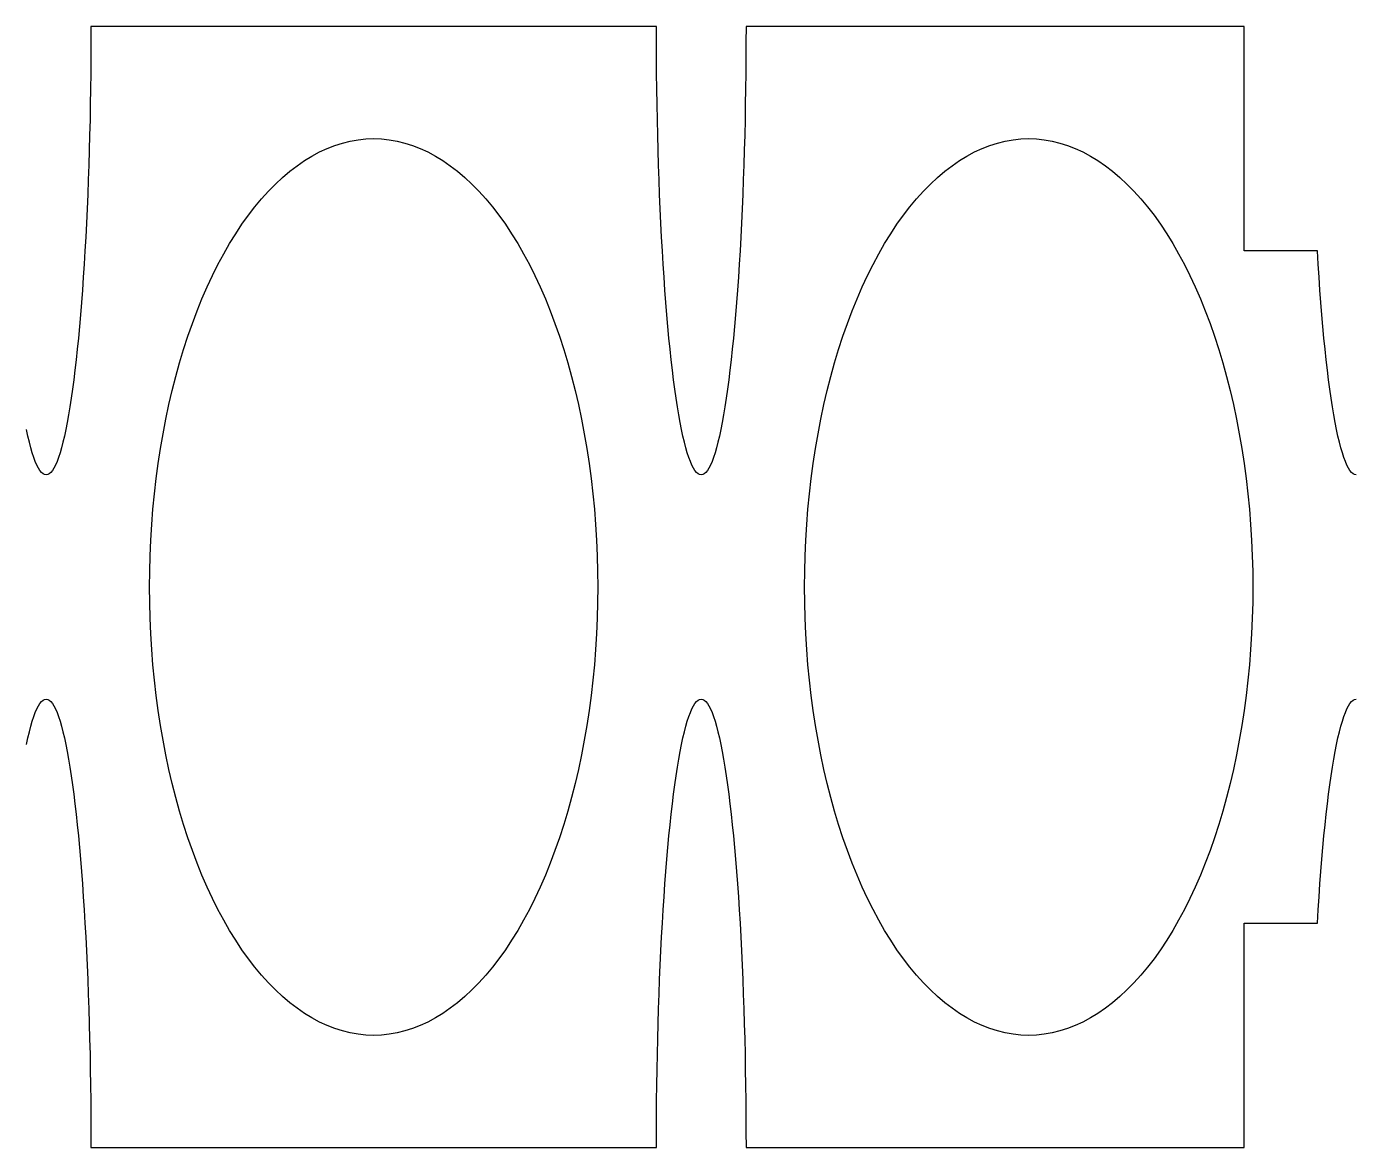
# Model space of a CAD drawing. Header units: metres. Extents: x -317 to 317, y -178 to -110.
# Drawn here: x -38.56 to -0.02, y -142.5 to -110 of the extents above; entities that cross this region are included whole.
import ezdxf

# ---------------------------------------------------------------- set-up
doc = ezdxf.new("R2010")
doc.units = ezdxf.units.M

msp = doc.modelspace()

# ---------------------------------------------------------------- linework, layer by layer
for p, q in [((-36.6941, -110), (-36.6949, -110.454)), ((-20.297, -110), (-36.6941, -110)), ((-20.2962, -110.454), (-20.297, -110)), ((-17.697, -110), (-17.6978, -110.454)), ((-3.25, -110), (-17.697, -110)), ((-3.25, -116.5), (-3.25, -110)), ((-36.6949, -110.454), (-36.6972, -110.907)), ((-20.2939, -110.907), (-20.2962, -110.454)), ((-17.6978, -110.454), (-17.7002, -110.907)), ((-36.6972, -110.907), (-36.7012, -111.359)), ((-20.2899, -111.359), (-20.2939, -110.907)), ((-17.7002, -110.907), (-17.7042, -111.359)), ((-36.7012, -111.359), (-36.7067, -111.809)), ((-20.2844, -111.809), (-20.2899, -111.359)), ((-17.7042, -111.359), (-17.7097, -111.809)), ((-36.7067, -111.809), (-36.7138, -112.257)), ((-20.2773, -112.257), (-20.2844, -111.809)), ((-17.7097, -111.809), (-17.7168, -112.257)), ((-36.7138, -112.257), (-36.7225, -112.703)), ((-20.2686, -112.703), (-20.2773, -112.257)), ((-17.7168, -112.257), (-17.7254, -112.703)), ((-36.7225, -112.703), (-36.7327, -113.145)), ((-20.2584, -113.145), (-20.2686, -112.703)), ((-17.7254, -112.703), (-17.7356, -113.145)), ((-36.7327, -113.145), (-36.7444, -113.583)), ((-29.175, -113.321), (-28.949, -113.282)), ((-28.949, -113.282), (-28.7224, -113.258)), ((-28.7224, -113.258), (-28.4955, -113.25)), ((-28.4955, -113.25), (-28.2687, -113.258)), ((-28.2687, -113.258), (-28.0421, -113.282)), ((-28.0421, -113.282), (-27.8161, -113.321)), ((-20.2467, -113.583), (-20.2584, -113.145)), ((-17.7356, -113.145), (-17.7474, -113.583)), ((-10.178, -113.321), (-9.9519, -113.282)), ((-9.9519, -113.282), (-9.7254, -113.258)), ((-9.7254, -113.258), (-9.4985, -113.25)), ((-9.4985, -113.25), (-9.2717, -113.258)), ((-9.2717, -113.258), (-9.0451, -113.282)), ((-9.0451, -113.282), (-8.8191, -113.321)), ((-36.7444, -113.583), (-36.7577, -114.017)), ((-30.2872, -113.754), (-30.068, -113.636)), ((-30.068, -113.636), (-29.847, -113.534)), ((-29.847, -113.534), (-29.6243, -113.447)), ((-29.6243, -113.447), (-29.4002, -113.377)), ((-29.4002, -113.377), (-29.175, -113.321)), ((-27.8161, -113.321), (-27.5909, -113.377)), ((-27.5909, -113.377), (-27.3668, -113.447)), ((-27.3668, -113.447), (-27.1441, -113.534)), ((-27.1441, -113.534), (-26.9231, -113.636)), ((-26.9231, -113.636), (-26.7039, -113.754)), ((-20.2334, -114.017), (-20.2467, -113.583)), ((-17.7474, -113.583), (-17.7607, -114.017)), ((-11.2902, -113.754), (-11.071, -113.636)), ((-11.071, -113.636), (-10.8499, -113.534)), ((-10.8499, -113.534), (-10.6272, -113.447)), ((-10.6272, -113.447), (-10.4031, -113.377)), ((-10.4031, -113.377), (-10.178, -113.321)), ((-8.8191, -113.321), (-8.5939, -113.377)), ((-8.5939, -113.377), (-8.3698, -113.447)), ((-8.3698, -113.447), (-8.1471, -113.534)), ((-8.1471, -113.534), (-7.926, -113.636)), ((-7.926, -113.636), (-7.7069, -113.754)), ((-36.7577, -114.017), (-36.7725, -114.446)), ((-30.9305, -114.197), (-30.7187, -114.034)), ((-30.7187, -114.034), (-30.5042, -113.886)), ((-30.5042, -113.886), (-30.2872, -113.754)), ((-26.7039, -113.754), (-26.4869, -113.886)), ((-26.4869, -113.886), (-26.2724, -114.034)), ((-26.2724, -114.034), (-26.0606, -114.197)), ((-20.2186, -114.446), (-20.2334, -114.017)), ((-17.7607, -114.017), (-17.7754, -114.446)), ((-11.9335, -114.197), (-11.7216, -114.034)), ((-11.7216, -114.034), (-11.5071, -113.886)), ((-11.5071, -113.886), (-11.2902, -113.754)), ((-7.7069, -113.754), (-7.4899, -113.886)), ((-7.4899, -113.886), (-7.2754, -114.034)), ((-7.2754, -114.034), (-7.0636, -114.197)), ((-36.7725, -114.446), (-36.7887, -114.87)), ((-31.345, -114.566), (-31.1393, -114.374)), ((-31.1393, -114.374), (-30.9305, -114.197)), ((-26.0606, -114.197), (-25.8518, -114.374)), ((-25.8518, -114.374), (-25.6461, -114.566)), ((-20.2024, -114.87), (-20.2186, -114.446)), ((-17.7754, -114.446), (-17.7917, -114.87)), ((-12.3479, -114.566), (-12.1423, -114.374)), ((-12.1423, -114.374), (-11.9335, -114.197)), ((-7.0636, -114.197), (-6.8547, -114.374)), ((-6.8547, -114.374), (-6.6491, -114.566)), ((-31.7455, -114.992), (-31.5471, -114.772)), ((-31.5471, -114.772), (-31.345, -114.566)), ((-25.6461, -114.566), (-25.444, -114.772)), ((-25.444, -114.772), (-25.2455, -114.992)), ((-12.7485, -114.992), (-12.5501, -114.772)), ((-12.5501, -114.772), (-12.3479, -114.566)), ((-6.6491, -114.566), (-6.447, -114.772)), ((-6.447, -114.772), (-6.2485, -114.992)), ((-36.7887, -114.87), (-36.8065, -115.288)), ((-32.1303, -115.473), (-31.94, -115.225)), ((-31.94, -115.225), (-31.7455, -114.992)), ((-25.2455, -114.992), (-25.0511, -115.225)), ((-25.0511, -115.225), (-24.8608, -115.473)), ((-20.1846, -115.288), (-20.2024, -114.87)), ((-17.7917, -114.87), (-17.8094, -115.288)), ((-13.1333, -115.473), (-12.943, -115.225)), ((-12.943, -115.225), (-12.7485, -114.992)), ((-6.2485, -114.992), (-6.054, -115.225)), ((-6.054, -115.225), (-5.8638, -115.473)), ((-36.8065, -115.288), (-36.8256, -115.699)), ((-32.3162, -115.733), (-32.1303, -115.473)), ((-24.8608, -115.473), (-24.6749, -115.733)), ((-20.1655, -115.699), (-20.1846, -115.288)), ((-17.8094, -115.288), (-17.8286, -115.699)), ((-13.3191, -115.733), (-13.1333, -115.473)), ((-5.8638, -115.473), (-5.6779, -115.733)), ((-36.8256, -115.699), (-36.8462, -116.103)), ((-32.4973, -116.006), (-32.3162, -115.733)), ((-24.6749, -115.733), (-24.4937, -116.006)), ((-20.1449, -116.103), (-20.1655, -115.699)), ((-17.8286, -115.699), (-17.8492, -116.103)), ((-13.5003, -116.006), (-13.3191, -115.733)), ((-5.6779, -115.733), (-5.4967, -116.006)), ((-36.8462, -116.103), (-36.8682, -116.5)), ((-32.8449, -116.589), (-32.6737, -116.291)), ((-32.6737, -116.291), (-32.4973, -116.006)), ((-24.4937, -116.006), (-24.3174, -116.291)), ((-24.3174, -116.291), (-24.1462, -116.589)), ((-20.1229, -116.5), (-20.1449, -116.103)), ((-17.8492, -116.103), (-17.8712, -116.5)), ((-13.8479, -116.589), (-13.6766, -116.291)), ((-13.6766, -116.291), (-13.5003, -116.006)), ((-5.4967, -116.006), (-5.3204, -116.291)), ((-5.3204, -116.291), (-5.1492, -116.589)), ((-36.8682, -116.5), (-36.8916, -116.889)), ((-33.0108, -116.899), (-32.8449, -116.589)), ((-24.1462, -116.589), (-23.9803, -116.899)), ((-20.0995, -116.889), (-20.1229, -116.5)), ((-17.8712, -116.5), (-17.8946, -116.889)), ((-14.0138, -116.899), (-13.8479, -116.589)), ((-5.1492, -116.589), (-4.9832, -116.899)), ((-1.1258, -116.5), (-3.25, -116.5)), ((-1.1025, -116.889), (-1.1258, -116.5)), ((-1.1258, -116.5), (-1.1258, -116.5)), ((-36.8916, -116.889), (-36.9163, -117.27)), ((-33.1713, -117.219), (-33.0108, -116.899)), ((-23.9803, -116.899), (-23.8198, -117.219)), ((-20.0748, -117.27), (-20.0995, -116.889)), ((-17.8946, -116.889), (-17.9193, -117.27)), ((-14.1742, -117.219), (-14.0138, -116.899)), ((-4.9832, -116.899), (-4.8228, -117.219)), ((-1.0777, -117.27), (-1.1025, -116.889)), ((-36.9163, -117.27), (-36.9423, -117.641)), ((-33.326, -117.551), (-33.1713, -117.219)), ((-23.8198, -117.219), (-23.6651, -117.551)), ((-20.0488, -117.641), (-20.0748, -117.27)), ((-17.9193, -117.27), (-17.9453, -117.641)), ((-14.329, -117.551), (-14.1742, -117.219)), ((-4.8228, -117.219), (-4.6681, -117.551)), ((-1.0517, -117.641), (-1.0777, -117.27)), ((-36.9423, -117.641), (-36.9697, -118.004)), ((-33.6176, -118.246), (-33.4748, -117.894)), ((-33.4748, -117.894), (-33.326, -117.551)), ((-23.6651, -117.551), (-23.5163, -117.894)), ((-23.5163, -117.894), (-23.3735, -118.246)), ((-20.0214, -118.004), (-20.0488, -117.641)), ((-17.9453, -117.641), (-17.9726, -118.004)), ((-14.6206, -118.246), (-14.4778, -117.894)), ((-14.4778, -117.894), (-14.329, -117.551)), ((-4.6681, -117.551), (-4.5192, -117.894)), ((-4.5192, -117.894), (-4.3765, -118.246)), ((-1.0244, -118.004), (-1.0517, -117.641)), ((-36.9697, -118.004), (-36.9982, -118.356)), ((-33.7542, -118.609), (-33.6176, -118.246)), ((-23.3735, -118.246), (-23.2369, -118.609)), ((-19.9929, -118.356), (-20.0214, -118.004)), ((-17.9726, -118.004), (-18.0012, -118.356)), ((-14.7571, -118.609), (-14.6206, -118.246)), ((-4.3765, -118.246), (-4.2399, -118.609)), ((-0.9959, -118.356), (-1.0244, -118.004)), ((-37.028, -118.699), (-37.0589, -119.031)), ((-36.9982, -118.356), (-37.028, -118.699)), ((-33.8843, -118.98), (-33.7542, -118.609)), ((-23.2369, -118.609), (-23.1068, -118.98)), ((-19.9631, -118.699), (-19.9929, -118.356)), ((-19.9322, -119.031), (-19.9631, -118.699)), ((-18.0309, -118.699), (-18.0619, -119.031)), ((-18.0012, -118.356), (-18.0309, -118.699)), ((-14.8873, -118.98), (-14.7571, -118.609)), ((-4.2399, -118.609), (-4.1098, -118.98)), ((-0.9661, -118.699), (-0.9959, -118.356)), ((-0.9351, -119.031), (-0.9661, -118.699)), ((-37.0589, -119.031), (-37.091, -119.351)), ((-34.0079, -119.361), (-33.8843, -118.98)), ((-23.1068, -118.98), (-22.9832, -119.361)), ((-19.9001, -119.351), (-19.9322, -119.031)), ((-18.0619, -119.031), (-18.094, -119.351)), ((-15.0108, -119.361), (-14.8873, -118.98)), ((-4.1098, -118.98), (-3.9862, -119.361)), ((-0.9031, -119.351), (-0.9351, -119.031)), ((-37.091, -119.351), (-37.1242, -119.661)), ((-34.1247, -119.75), (-34.0079, -119.361)), ((-22.9832, -119.361), (-22.8664, -119.75)), ((-19.8669, -119.661), (-19.9001, -119.351)), ((-18.094, -119.351), (-18.1272, -119.661)), ((-15.1277, -119.75), (-15.0108, -119.361)), ((-3.9862, -119.361), (-3.8693, -119.75)), ((-0.8699, -119.661), (-0.9031, -119.351)), ((-37.1242, -119.661), (-37.1584, -119.959)), ((-34.2347, -120.147), (-34.1247, -119.75)), ((-22.8664, -119.75), (-22.7564, -120.147)), ((-19.8327, -119.959), (-19.8669, -119.661)), ((-18.1272, -119.661), (-18.1614, -119.959)), ((-15.2377, -120.147), (-15.1277, -119.75)), ((-3.8693, -119.75), (-3.7594, -120.147)), ((-0.8356, -119.959), (-0.8699, -119.661)), ((-37.1584, -119.959), (-37.1937, -120.244)), ((-34.3377, -120.551), (-34.2347, -120.147)), ((-22.7564, -120.147), (-22.6534, -120.551)), ((-19.7974, -120.244), (-19.8327, -119.959)), ((-18.1614, -119.959), (-18.1967, -120.244)), ((-15.3407, -120.551), (-15.2377, -120.147)), ((-3.7594, -120.147), (-3.6564, -120.551)), ((-0.8004, -120.244), (-0.8356, -119.959)), ((-37.2299, -120.517), (-37.2671, -120.777)), ((-37.1937, -120.244), (-37.2299, -120.517)), ((-34.4336, -120.962), (-34.3377, -120.551)), ((-22.6534, -120.551), (-22.5575, -120.962)), ((-19.7612, -120.517), (-19.7974, -120.244)), ((-19.724, -120.777), (-19.7612, -120.517)), ((-18.2329, -120.517), (-18.2701, -120.777)), ((-18.1967, -120.244), (-18.2329, -120.517)), ((-15.4366, -120.962), (-15.3407, -120.551)), ((-3.6564, -120.551), (-3.5605, -120.962)), ((-0.7641, -120.517), (-0.8004, -120.244)), ((-0.727, -120.777), (-0.7641, -120.517)), ((-37.2671, -120.777), (-37.3052, -121.025)), ((-34.5222, -121.38), (-34.4336, -120.962)), ((-22.5575, -120.962), (-22.4689, -121.38)), ((-19.6859, -121.025), (-19.724, -120.777)), ((-18.2701, -120.777), (-18.3081, -121.025)), ((-15.5252, -121.38), (-15.4366, -120.962)), ((-3.5605, -120.962), (-3.4718, -121.38)), ((-0.6889, -121.025), (-0.727, -120.777)), ((-37.3441, -121.258), (-37.3838, -121.478)), ((-37.3052, -121.025), (-37.3441, -121.258)), ((-34.6035, -121.804), (-34.5222, -121.38)), ((-22.4689, -121.38), (-22.3875, -121.804)), ((-19.647, -121.258), (-19.6859, -121.025)), ((-19.6073, -121.478), (-19.647, -121.258)), ((-18.347, -121.258), (-18.3867, -121.478)), ((-18.3081, -121.025), (-18.347, -121.258)), ((-15.6065, -121.804), (-15.5252, -121.38)), ((-3.4718, -121.38), (-3.3905, -121.804)), ((-0.65, -121.258), (-0.6889, -121.025)), ((-0.6103, -121.478), (-0.65, -121.258)), ((-38.5228, -121.876), (-38.5639, -121.684)), ((-37.4242, -121.684), (-37.4653, -121.876)), ((-37.3838, -121.478), (-37.4242, -121.684)), ((-19.5669, -121.684), (-19.6073, -121.478)), ((-19.5258, -121.876), (-19.5669, -121.684)), ((-18.4271, -121.684), (-18.4683, -121.876)), ((-18.3867, -121.478), (-18.4271, -121.684)), ((-0.5699, -121.684), (-0.6103, -121.478)), ((-0.5288, -121.876), (-0.5699, -121.684)), ((-38.4811, -122.053), (-38.5228, -121.876)), ((-38.4387, -122.216), (-38.4811, -122.053)), ((-37.5071, -122.053), (-37.5494, -122.216)), ((-37.4653, -121.876), (-37.5071, -122.053)), ((-34.6774, -122.233), (-34.6035, -121.804)), ((-22.3875, -121.804), (-22.3137, -122.233)), ((-19.484, -122.053), (-19.5258, -121.876)), ((-19.4417, -122.216), (-19.484, -122.053)), ((-18.51, -122.053), (-18.5524, -122.216)), ((-18.4683, -121.876), (-18.51, -122.053)), ((-15.6804, -122.233), (-15.6065, -121.804)), ((-3.3905, -121.804), (-3.3167, -122.233)), ((-0.487, -122.053), (-0.5288, -121.876)), ((-0.4446, -122.216), (-0.487, -122.053)), ((-38.3958, -122.364), (-38.4387, -122.216)), ((-38.3524, -122.496), (-38.3958, -122.364)), ((-38.3086, -122.614), (-38.3524, -122.496)), ((-37.6357, -122.496), (-37.6796, -122.614)), ((-37.5923, -122.364), (-37.6357, -122.496)), ((-37.5494, -122.216), (-37.5923, -122.364)), ((-34.7437, -122.667), (-34.6774, -122.233)), ((-22.3137, -122.233), (-22.2473, -122.667)), ((-19.3988, -122.364), (-19.4417, -122.216)), ((-19.3554, -122.496), (-19.3988, -122.364)), ((-19.3115, -122.614), (-19.3554, -122.496)), ((-18.6387, -122.496), (-18.6825, -122.614)), ((-18.5953, -122.364), (-18.6387, -122.496)), ((-18.5524, -122.216), (-18.5953, -122.364)), ((-15.7467, -122.667), (-15.6804, -122.233)), ((-3.3167, -122.233), (-3.2503, -122.667)), ((-0.4017, -122.364), (-0.4446, -122.216)), ((-0.3583, -122.496), (-0.4017, -122.364)), ((-0.3145, -122.614), (-0.3583, -122.496)), ((-38.2643, -122.716), (-38.3086, -122.614)), ((-38.2198, -122.803), (-38.2643, -122.716)), ((-38.175, -122.873), (-38.2198, -122.803)), ((-38.13, -122.929), (-38.175, -122.873)), ((-38.0847, -122.968), (-38.13, -122.929)), ((-37.8582, -122.929), (-37.9034, -122.968)), ((-37.8131, -122.873), (-37.8582, -122.929)), ((-37.7683, -122.803), (-37.8131, -122.873)), ((-37.7238, -122.716), (-37.7683, -122.803)), ((-37.6796, -122.614), (-37.7238, -122.716)), ((-34.8025, -123.105), (-34.7437, -122.667)), ((-22.2473, -122.667), (-22.1886, -123.105)), ((-19.2673, -122.716), (-19.3115, -122.614)), ((-19.2228, -122.803), (-19.2673, -122.716)), ((-19.178, -122.873), (-19.2228, -122.803)), ((-19.1329, -122.929), (-19.178, -122.873)), ((-19.0877, -122.968), (-19.1329, -122.929)), ((-18.8611, -122.929), (-18.9063, -122.968)), ((-18.8161, -122.873), (-18.8611, -122.929)), ((-18.7713, -122.803), (-18.8161, -122.873)), ((-18.7267, -122.716), (-18.7713, -122.803)), ((-18.6825, -122.614), (-18.7267, -122.716)), ((-15.8054, -123.105), (-15.7467, -122.667)), ((-3.2503, -122.667), (-3.1916, -123.105)), ((-0.2703, -122.716), (-0.3145, -122.614)), ((-0.2257, -122.803), (-0.2703, -122.716)), ((-0.1809, -122.873), (-0.2257, -122.803)), ((-0.1359, -122.929), (-0.1809, -122.873)), ((-0.0907, -122.968), (-0.1359, -122.929)), ((-38.0394, -122.992), (-38.0847, -122.968)), ((-37.9941, -123), (-38.0394, -122.992)), ((-37.9487, -122.992), (-37.9941, -123)), ((-37.9034, -122.968), (-37.9487, -122.992)), ((-34.8535, -123.547), (-34.8025, -123.105)), ((-22.1886, -123.105), (-22.1376, -123.547)), ((-19.0424, -122.992), (-19.0877, -122.968)), ((-18.997, -123), (-19.0424, -122.992)), ((-18.9517, -122.992), (-18.997, -123)), ((-18.9063, -122.968), (-18.9517, -122.992)), ((-15.8565, -123.547), (-15.8054, -123.105)), ((-3.1916, -123.105), (-3.1406, -123.547)), ((-0.0454, -122.992), (-0.0907, -122.968)), ((0, -123), (-0.0454, -122.992)), ((-34.8968, -123.993), (-34.8535, -123.547)), ((-22.1376, -123.547), (-22.0943, -123.993)), ((-15.8998, -123.993), (-15.8565, -123.547)), ((-3.1406, -123.547), (-3.0973, -123.993)), ((-34.9323, -124.441), (-34.8968, -123.993)), ((-22.0943, -123.993), (-22.0588, -124.441)), ((-15.9353, -124.441), (-15.8998, -123.993)), ((-3.0973, -123.993), (-3.0618, -124.441)), ((-34.9599, -124.891), (-34.9323, -124.441)), ((-22.0588, -124.441), (-22.0312, -124.891)), ((-15.9629, -124.891), (-15.9353, -124.441)), ((-3.0618, -124.441), (-3.0341, -124.891)), ((-34.9797, -125.343), (-34.9599, -124.891)), ((-22.0312, -124.891), (-22.0114, -125.343)), ((-15.9827, -125.343), (-15.9629, -124.891)), ((-3.0341, -124.891), (-3.0143, -125.343)), ((-34.9916, -125.796), (-34.9797, -125.343)), ((-22.0114, -125.343), (-21.9995, -125.796)), ((-15.9946, -125.796), (-15.9827, -125.343)), ((-3.0143, -125.343), (-3.0025, -125.796)), ((-34.9955, -126.25), (-34.9916, -125.796)), ((-21.9995, -125.796), (-21.9955, -126.25)), ((-15.9985, -126.25), (-15.9946, -125.796)), ((-3.0025, -125.796), (-2.9985, -126.25)), ((-34.9916, -126.704), (-34.9955, -126.25)), ((-21.9955, -126.25), (-21.9995, -126.704)), ((-15.9946, -126.704), (-15.9985, -126.25)), ((-2.9985, -126.25), (-3.0025, -126.704)), ((-34.9797, -127.157), (-34.9916, -126.704)), ((-21.9995, -126.704), (-22.0114, -127.157)), ((-15.9827, -127.157), (-15.9946, -126.704)), ((-3.0025, -126.704), (-3.0143, -127.157)), ((-34.9599, -127.609), (-34.9797, -127.157)), ((-22.0114, -127.157), (-22.0312, -127.609)), ((-15.9629, -127.609), (-15.9827, -127.157)), ((-3.0143, -127.157), (-3.0341, -127.609)), ((-34.9323, -128.059), (-34.9599, -127.609)), ((-22.0312, -127.609), (-22.0588, -128.059)), ((-15.9353, -128.059), (-15.9629, -127.609)), ((-3.0341, -127.609), (-3.0618, -128.059)), ((-34.8968, -128.507), (-34.9323, -128.059)), ((-22.0588, -128.059), (-22.0943, -128.507)), ((-15.8998, -128.507), (-15.9353, -128.059)), ((-3.0618, -128.059), (-3.0973, -128.507)), ((-34.8535, -128.953), (-34.8968, -128.507)), ((-22.0943, -128.507), (-22.1376, -128.953)), ((-15.8565, -128.953), (-15.8998, -128.507)), ((-3.0973, -128.507), (-3.1406, -128.953)), ((-34.8025, -129.395), (-34.8535, -128.953)), ((-22.1376, -128.953), (-22.1886, -129.395)), ((-15.8054, -129.395), (-15.8565, -128.953)), ((-3.1406, -128.953), (-3.1916, -129.395)), ((-34.7437, -129.833), (-34.8025, -129.395)), ((-22.1886, -129.395), (-22.2473, -129.833)), ((-15.7467, -129.833), (-15.8054, -129.395)), ((-3.1916, -129.395), (-3.2503, -129.833)), ((-38.3086, -129.886), (-38.2643, -129.784)), ((-38.2643, -129.784), (-38.2198, -129.697)), ((-38.2198, -129.697), (-38.175, -129.627)), ((-38.175, -129.627), (-38.13, -129.571)), ((-38.13, -129.571), (-38.0847, -129.532)), ((-38.0847, -129.532), (-38.0394, -129.508)), ((-38.0394, -129.508), (-37.9941, -129.5)), ((-37.9941, -129.5), (-37.9487, -129.508)), ((-37.9487, -129.508), (-37.9034, -129.532)), ((-37.9034, -129.532), (-37.8582, -129.571)), ((-37.8582, -129.571), (-37.8131, -129.627)), ((-37.8131, -129.627), (-37.7683, -129.697)), ((-37.7683, -129.697), (-37.7238, -129.784)), ((-37.7238, -129.784), (-37.6796, -129.886)), ((-34.6774, -130.267), (-34.7437, -129.833)), ((-22.2473, -129.833), (-22.3137, -130.267)), ((-19.3115, -129.886), (-19.2673, -129.784)), ((-19.2673, -129.784), (-19.2228, -129.697)), ((-19.2228, -129.697), (-19.178, -129.627)), ((-19.178, -129.627), (-19.1329, -129.571)), ((-19.1329, -129.571), (-19.0877, -129.532)), ((-19.0877, -129.532), (-19.0424, -129.508)), ((-19.0424, -129.508), (-18.997, -129.5)), ((-18.997, -129.5), (-18.9517, -129.508)), ((-18.9517, -129.508), (-18.9063, -129.532)), ((-18.9063, -129.532), (-18.8611, -129.571)), ((-18.8611, -129.571), (-18.8161, -129.627)), ((-18.8161, -129.627), (-18.7713, -129.697)), ((-18.7713, -129.697), (-18.7267, -129.784)), ((-18.7267, -129.784), (-18.6825, -129.886)), ((-15.6804, -130.267), (-15.7467, -129.833)), ((-3.2503, -129.833), (-3.3167, -130.267)), ((-0.3145, -129.886), (-0.2703, -129.784)), ((-0.2703, -129.784), (-0.2257, -129.697)), ((-0.2257, -129.697), (-0.1809, -129.627)), ((-0.1809, -129.627), (-0.1359, -129.571)), ((-0.1359, -129.571), (-0.0907, -129.532)), ((-0.0907, -129.532), (-0.0454, -129.508)), ((-0.0454, -129.508), (0, -129.5)), ((-38.4387, -130.284), (-38.3958, -130.136)), ((-38.3958, -130.136), (-38.3524, -130.004)), ((-38.3524, -130.004), (-38.3086, -129.886)), ((-37.6796, -129.886), (-37.6357, -130.004)), ((-37.6357, -130.004), (-37.5923, -130.136)), ((-37.5923, -130.136), (-37.5494, -130.284)), ((-19.4417, -130.284), (-19.3988, -130.136)), ((-19.3988, -130.136), (-19.3554, -130.004)), ((-19.3554, -130.004), (-19.3115, -129.886)), ((-18.6825, -129.886), (-18.6387, -130.004)), ((-18.6387, -130.004), (-18.5953, -130.136)), ((-18.5953, -130.136), (-18.5524, -130.284)), ((-0.4446, -130.284), (-0.4017, -130.136)), ((-0.4017, -130.136), (-0.3583, -130.004)), ((-0.3583, -130.004), (-0.3145, -129.886)), ((-38.5639, -130.816), (-38.5228, -130.624)), ((-38.5228, -130.624), (-38.4811, -130.447)), ((-38.4811, -130.447), (-38.4387, -130.284)), ((-37.5494, -130.284), (-37.5071, -130.447)), ((-37.5071, -130.447), (-37.4653, -130.624)), ((-37.4653, -130.624), (-37.4242, -130.816)), ((-34.6035, -130.696), (-34.6774, -130.267)), ((-22.3137, -130.267), (-22.3875, -130.696)), ((-19.5669, -130.816), (-19.5258, -130.624)), ((-19.5258, -130.624), (-19.484, -130.447)), ((-19.484, -130.447), (-19.4417, -130.284)), ((-18.5524, -130.284), (-18.51, -130.447)), ((-18.51, -130.447), (-18.4683, -130.624)), ((-18.4683, -130.624), (-18.4271, -130.816)), ((-15.6065, -130.696), (-15.6804, -130.267)), ((-3.3167, -130.267), (-3.3905, -130.696)), ((-0.5699, -130.816), (-0.5288, -130.624)), ((-0.5288, -130.624), (-0.487, -130.447)), ((-0.487, -130.447), (-0.4446, -130.284)), ((-37.4242, -130.816), (-37.3838, -131.022)), ((-37.3838, -131.022), (-37.3441, -131.242)), ((-34.5222, -131.12), (-34.6035, -130.696)), ((-22.3875, -130.696), (-22.4689, -131.12)), ((-19.647, -131.242), (-19.6073, -131.022)), ((-19.6073, -131.022), (-19.5669, -130.816)), ((-18.4271, -130.816), (-18.3867, -131.022)), ((-18.3867, -131.022), (-18.347, -131.242)), ((-15.5252, -131.12), (-15.6065, -130.696)), ((-3.3905, -130.696), (-3.4718, -131.12)), ((-0.65, -131.242), (-0.6103, -131.022)), ((-0.6103, -131.022), (-0.5699, -130.816)), ((-37.3441, -131.242), (-37.3052, -131.475)), ((-34.4336, -131.538), (-34.5222, -131.12)), ((-22.4689, -131.12), (-22.5575, -131.538)), ((-19.6859, -131.475), (-19.647, -131.242)), ((-18.347, -131.242), (-18.3081, -131.475)), ((-15.4366, -131.538), (-15.5252, -131.12)), ((-3.4718, -131.12), (-3.5605, -131.538)), ((-0.6889, -131.475), (-0.65, -131.242)), ((-37.3052, -131.475), (-37.2671, -131.723)), ((-37.2671, -131.723), (-37.2299, -131.983)), ((-34.3377, -131.949), (-34.4336, -131.538)), ((-22.5575, -131.538), (-22.6534, -131.949)), ((-19.7612, -131.983), (-19.724, -131.723)), ((-19.724, -131.723), (-19.6859, -131.475)), ((-18.3081, -131.475), (-18.2701, -131.723)), ((-18.2701, -131.723), (-18.2329, -131.983)), ((-15.3407, -131.949), (-15.4366, -131.538)), ((-3.5605, -131.538), (-3.6564, -131.949)), ((-0.7641, -131.983), (-0.727, -131.723)), ((-0.727, -131.723), (-0.6889, -131.475)), ((-37.2299, -131.983), (-37.1937, -132.256)), ((-34.2347, -132.353), (-34.3377, -131.949)), ((-22.6534, -131.949), (-22.7564, -132.353)), ((-19.7974, -132.256), (-19.7612, -131.983)), ((-18.2329, -131.983), (-18.1967, -132.256)), ((-15.2377, -132.353), (-15.3407, -131.949)), ((-3.6564, -131.949), (-3.7594, -132.353)), ((-0.8004, -132.256), (-0.7641, -131.983)), ((-37.1937, -132.256), (-37.1584, -132.541)), ((-37.1584, -132.541), (-37.1242, -132.839)), ((-34.1247, -132.75), (-34.2347, -132.353)), ((-22.7564, -132.353), (-22.8664, -132.75)), ((-19.8669, -132.839), (-19.8327, -132.541)), ((-19.8327, -132.541), (-19.7974, -132.256)), ((-18.1967, -132.256), (-18.1614, -132.541)), ((-18.1614, -132.541), (-18.1272, -132.839)), ((-15.1277, -132.75), (-15.2377, -132.353)), ((-3.7594, -132.353), (-3.8693, -132.75)), ((-0.8699, -132.839), (-0.8356, -132.541)), ((-0.8356, -132.541), (-0.8004, -132.256)), ((-37.1242, -132.839), (-37.091, -133.149)), ((-34.0079, -133.139), (-34.1247, -132.75)), ((-22.8664, -132.75), (-22.9832, -133.139)), ((-19.9001, -133.149), (-19.8669, -132.839)), ((-18.1272, -132.839), (-18.094, -133.149)), ((-15.0108, -133.139), (-15.1277, -132.75)), ((-3.8693, -132.75), (-3.9862, -133.139)), ((-0.9031, -133.149), (-0.8699, -132.839)), ((-37.091, -133.149), (-37.0589, -133.469)), ((-33.8843, -133.52), (-34.0079, -133.139)), ((-22.9832, -133.139), (-23.1068, -133.52)), ((-19.9322, -133.469), (-19.9001, -133.149)), ((-18.094, -133.149), (-18.0619, -133.469)), ((-14.8873, -133.52), (-15.0108, -133.139)), ((-3.9862, -133.139), (-4.1098, -133.52)), ((-0.9351, -133.469), (-0.9031, -133.149)), ((-37.0589, -133.469), (-37.028, -133.801)), ((-33.7542, -133.891), (-33.8843, -133.52)), ((-23.1068, -133.52), (-23.2369, -133.891)), ((-19.9631, -133.801), (-19.9322, -133.469)), ((-18.0619, -133.469), (-18.0309, -133.801)), ((-14.7571, -133.891), (-14.8873, -133.52)), ((-4.1098, -133.52), (-4.2399, -133.891)), ((-0.9661, -133.801), (-0.9351, -133.469)), ((-37.028, -133.801), (-36.9982, -134.144)), ((-33.6176, -134.254), (-33.7542, -133.891)), ((-23.2369, -133.891), (-23.3735, -134.254)), ((-19.9929, -134.144), (-19.9631, -133.801)), ((-18.0309, -133.801), (-18.0012, -134.144)), ((-14.6206, -134.254), (-14.7571, -133.891)), ((-4.2399, -133.891), (-4.3765, -134.254)), ((-0.9959, -134.144), (-0.9661, -133.801)), ((-36.9982, -134.144), (-36.9697, -134.496)), ((-36.9697, -134.496), (-36.9423, -134.859)), ((-33.4748, -134.606), (-33.6176, -134.254)), ((-23.3735, -134.254), (-23.5163, -134.606)), ((-20.0488, -134.859), (-20.0214, -134.496)), ((-20.0214, -134.496), (-19.9929, -134.144)), ((-18.0012, -134.144), (-17.9726, -134.496)), ((-17.9726, -134.496), (-17.9453, -134.859)), ((-14.4778, -134.606), (-14.6206, -134.254)), ((-4.3765, -134.254), (-4.5192, -134.606)), ((-1.0517, -134.859), (-1.0244, -134.496)), ((-1.0244, -134.496), (-0.9959, -134.144)), ((-36.9423, -134.859), (-36.9163, -135.23)), ((-33.326, -134.949), (-33.4748, -134.606)), ((-23.5163, -134.606), (-23.6651, -134.949)), ((-20.0748, -135.23), (-20.0488, -134.859)), ((-17.9453, -134.859), (-17.9193, -135.23)), ((-14.329, -134.949), (-14.4778, -134.606)), ((-4.5192, -134.606), (-4.6681, -134.949)), ((-1.0777, -135.23), (-1.0517, -134.859)), ((-36.9163, -135.23), (-36.8916, -135.611)), ((-33.1713, -135.281), (-33.326, -134.949)), ((-23.6651, -134.949), (-23.8198, -135.281)), ((-20.0995, -135.611), (-20.0748, -135.23)), ((-17.9193, -135.23), (-17.8946, -135.611)), ((-14.1742, -135.281), (-14.329, -134.949)), ((-4.6681, -134.949), (-4.8228, -135.281)), ((-1.1025, -135.611), (-1.0777, -135.23)), ((-36.8916, -135.611), (-36.8682, -136)), ((-33.0108, -135.601), (-33.1713, -135.281)), ((-32.8449, -135.911), (-33.0108, -135.601)), ((-23.9803, -135.601), (-24.1462, -135.911)), ((-23.8198, -135.281), (-23.9803, -135.601)), ((-20.1229, -136), (-20.0995, -135.611)), ((-17.8946, -135.611), (-17.8712, -136)), ((-14.0138, -135.601), (-14.1742, -135.281)), ((-13.8479, -135.911), (-14.0138, -135.601)), ((-4.9832, -135.601), (-5.1492, -135.911)), ((-4.8228, -135.281), (-4.9832, -135.601)), ((-1.1258, -136), (-1.1025, -135.611)), ((-36.8682, -136), (-36.8462, -136.397)), ((-32.6737, -136.209), (-32.8449, -135.911)), ((-24.1462, -135.911), (-24.3174, -136.209)), ((-20.1449, -136.397), (-20.1229, -136)), ((-17.8712, -136), (-17.8492, -136.397)), ((-13.6766, -136.209), (-13.8479, -135.911)), ((-5.1492, -135.911), (-5.3204, -136.209)), ((-3.25, -142.5), (-3.25, -136)), ((-3.25, -136), (-1.1258, -136)), ((-1.1258, -136), (-1.1258, -136)), ((-36.8462, -136.397), (-36.8256, -136.801)), ((-32.4973, -136.494), (-32.6737, -136.209)), ((-24.3174, -136.209), (-24.4937, -136.494)), ((-20.1655, -136.801), (-20.1449, -136.397)), ((-17.8492, -136.397), (-17.8286, -136.801)), ((-13.5003, -136.494), (-13.6766, -136.209)), ((-5.3204, -136.209), (-5.4967, -136.494)), ((-36.8256, -136.801), (-36.8065, -137.212)), ((-32.3162, -136.767), (-32.4973, -136.494)), ((-32.1303, -137.027), (-32.3162, -136.767)), ((-24.6749, -136.767), (-24.8608, -137.027)), ((-24.4937, -136.494), (-24.6749, -136.767)), ((-20.1846, -137.212), (-20.1655, -136.801)), ((-17.8286, -136.801), (-17.8094, -137.212)), ((-13.3191, -136.767), (-13.5003, -136.494)), ((-13.1333, -137.027), (-13.3191, -136.767)), ((-5.6779, -136.767), (-5.8638, -137.027)), ((-5.4967, -136.494), (-5.6779, -136.767)), ((-31.94, -137.275), (-32.1303, -137.027)), ((-24.8608, -137.027), (-25.0511, -137.275)), ((-12.943, -137.275), (-13.1333, -137.027)), ((-5.8638, -137.027), (-6.054, -137.275)), ((-36.8065, -137.212), (-36.7887, -137.63)), ((-31.7455, -137.508), (-31.94, -137.275)), ((-31.5471, -137.728), (-31.7455, -137.508)), ((-25.2455, -137.508), (-25.444, -137.728)), ((-25.0511, -137.275), (-25.2455, -137.508)), ((-20.2024, -137.63), (-20.1846, -137.212)), ((-17.8094, -137.212), (-17.7917, -137.63)), ((-12.7485, -137.508), (-12.943, -137.275)), ((-12.5501, -137.728), (-12.7485, -137.508)), ((-6.2485, -137.508), (-6.447, -137.728)), ((-6.054, -137.275), (-6.2485, -137.508)), ((-36.7887, -137.63), (-36.7725, -138.054)), ((-31.345, -137.934), (-31.5471, -137.728)), ((-31.1393, -138.126), (-31.345, -137.934)), ((-25.6461, -137.934), (-25.8518, -138.126)), ((-25.444, -137.728), (-25.6461, -137.934)), ((-20.2186, -138.054), (-20.2024, -137.63)), ((-17.7917, -137.63), (-17.7754, -138.054)), ((-12.3479, -137.934), (-12.5501, -137.728)), ((-12.1423, -138.126), (-12.3479, -137.934)), ((-6.6491, -137.934), (-6.8547, -138.126)), ((-6.447, -137.728), (-6.6491, -137.934)), ((-36.7725, -138.054), (-36.7577, -138.483)), ((-30.9305, -138.303), (-31.1393, -138.126)), ((-30.7187, -138.466), (-30.9305, -138.303)), ((-26.0606, -138.303), (-26.2724, -138.466)), ((-25.8518, -138.126), (-26.0606, -138.303)), ((-20.2334, -138.483), (-20.2186, -138.054)), ((-17.7754, -138.054), (-17.7607, -138.483)), ((-11.9335, -138.303), (-12.1423, -138.126)), ((-11.7216, -138.466), (-11.9335, -138.303)), ((-7.0636, -138.303), (-7.2754, -138.466)), ((-6.8547, -138.126), (-7.0636, -138.303)), ((-36.7577, -138.483), (-36.7444, -138.917)), ((-30.5042, -138.614), (-30.7187, -138.466)), ((-30.2872, -138.746), (-30.5042, -138.614)), ((-26.4869, -138.614), (-26.7039, -138.746)), ((-26.2724, -138.466), (-26.4869, -138.614)), ((-20.2467, -138.917), (-20.2334, -138.483)), ((-17.7607, -138.483), (-17.7474, -138.917)), ((-11.5071, -138.614), (-11.7216, -138.466)), ((-11.2902, -138.746), (-11.5071, -138.614)), ((-7.4899, -138.614), (-7.7069, -138.746)), ((-7.2754, -138.466), (-7.4899, -138.614)), ((-36.7444, -138.917), (-36.7327, -139.355)), ((-30.068, -138.864), (-30.2872, -138.746)), ((-29.847, -138.966), (-30.068, -138.864)), ((-29.6243, -139.053), (-29.847, -138.966)), ((-29.4002, -139.123), (-29.6243, -139.053)), ((-29.175, -139.179), (-29.4002, -139.123)), ((-27.5909, -139.123), (-27.8161, -139.179)), ((-27.3668, -139.053), (-27.5909, -139.123)), ((-27.1441, -138.966), (-27.3668, -139.053)), ((-26.9231, -138.864), (-27.1441, -138.966)), ((-26.7039, -138.746), (-26.9231, -138.864)), ((-20.2584, -139.355), (-20.2467, -138.917)), ((-17.7474, -138.917), (-17.7356, -139.355)), ((-11.071, -138.864), (-11.2902, -138.746)), ((-10.8499, -138.966), (-11.071, -138.864)), ((-10.6272, -139.053), (-10.8499, -138.966)), ((-10.4031, -139.123), (-10.6272, -139.053)), ((-10.178, -139.179), (-10.4031, -139.123)), ((-8.5939, -139.123), (-8.8191, -139.179)), ((-8.3698, -139.053), (-8.5939, -139.123)), ((-8.1471, -138.966), (-8.3698, -139.053)), ((-7.926, -138.864), (-8.1471, -138.966)), ((-7.7069, -138.746), (-7.926, -138.864)), ((-36.7327, -139.355), (-36.7225, -139.797)), ((-28.949, -139.218), (-29.175, -139.179)), ((-28.7224, -139.242), (-28.949, -139.218)), ((-28.4955, -139.25), (-28.7224, -139.242)), ((-28.2687, -139.242), (-28.4955, -139.25)), ((-28.0421, -139.218), (-28.2687, -139.242)), ((-27.8161, -139.179), (-28.0421, -139.218)), ((-20.2686, -139.797), (-20.2584, -139.355)), ((-17.7356, -139.355), (-17.7254, -139.797)), ((-9.9519, -139.218), (-10.178, -139.179)), ((-9.7254, -139.242), (-9.9519, -139.218)), ((-9.4985, -139.25), (-9.7254, -139.242)), ((-9.2717, -139.242), (-9.4985, -139.25)), ((-9.0451, -139.218), (-9.2717, -139.242)), ((-8.8191, -139.179), (-9.0451, -139.218)), ((-36.7225, -139.797), (-36.7138, -140.243)), ((-20.2773, -140.243), (-20.2686, -139.797)), ((-17.7254, -139.797), (-17.7168, -140.243)), ((-36.7138, -140.243), (-36.7067, -140.691)), ((-20.2844, -140.691), (-20.2773, -140.243)), ((-17.7168, -140.243), (-17.7097, -140.691)), ((-36.7067, -140.691), (-36.7012, -141.141)), ((-20.2899, -141.141), (-20.2844, -140.691)), ((-17.7097, -140.691), (-17.7042, -141.141)), ((-36.7012, -141.141), (-36.6972, -141.593)), ((-20.2939, -141.593), (-20.2899, -141.141)), ((-17.7042, -141.141), (-17.7002, -141.593)), ((-36.6972, -141.593), (-36.6949, -142.046)), ((-20.2962, -142.046), (-20.2939, -141.593)), ((-17.7002, -141.593), (-17.6978, -142.046)), ((-36.6949, -142.046), (-36.6941, -142.5)), ((-20.297, -142.5), (-20.2962, -142.046)), ((-17.6978, -142.046), (-17.697, -142.5)), ((-36.6941, -142.5), (-20.297, -142.5)), ((-17.697, -142.5), (-3.25, -142.5))]:
    msp.add_line(p, q)

doc.saveas('drawing.dxf')
